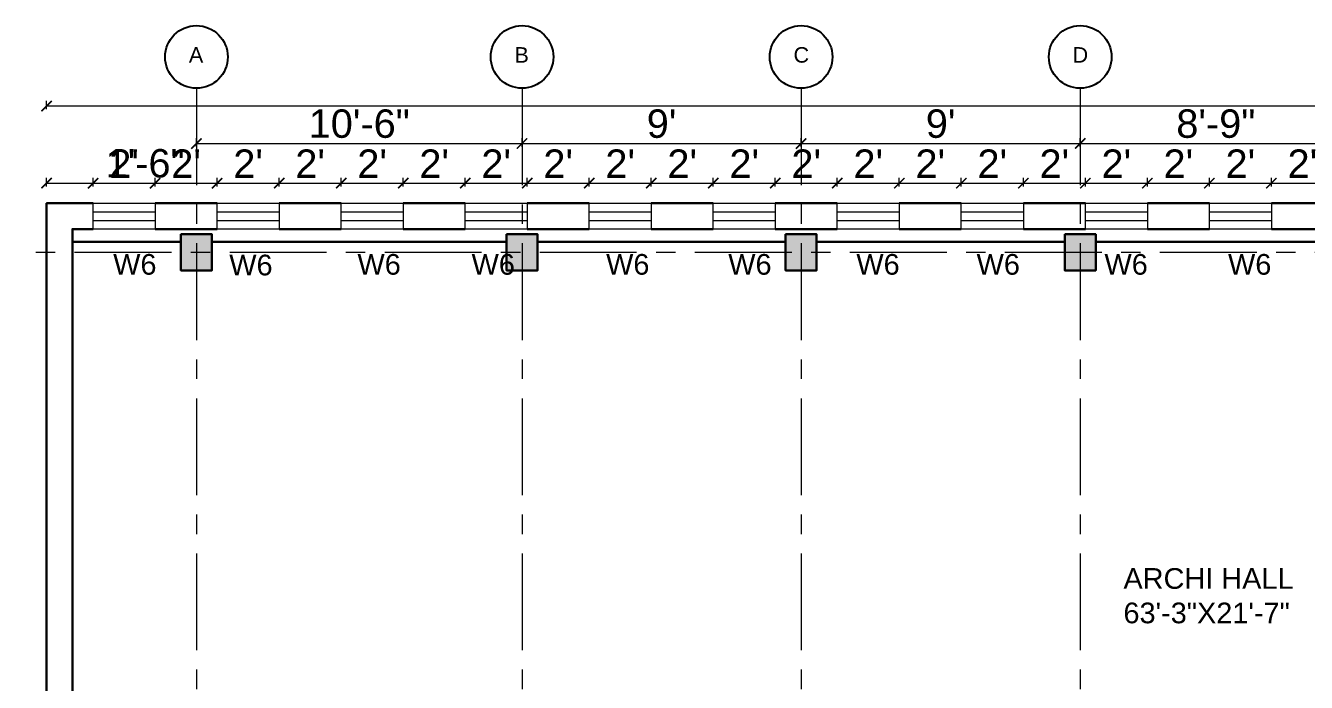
# Model space of a CAD drawing. Header units: inches. Extents: x -6800 to 96653, y -25814 to 17379.
# Drawn here: x 90053.5 to 90549.2, y -15792.8 to -15538.6 of the extents above; entities that cross this region are included whole.
import ezdxf

# ---------------------------------------------------------------- set-up
doc = ezdxf.new("R2010")
doc.units = ezdxf.units.IN
doc.header["$MEASUREMENT"] = 0
doc.header["$PDMODE"] = 34
doc.linetypes.add('CENTER', pattern=[2, 1.25, -0.25, 0.25, -0.25])
doc.layers.add('A-Windows', color=7, linetype='Continuous')
for name, color, linetype, lineweight in [('Cent line', 54, 'CENTER', 9), ('Column', 101, 'Continuous', 30), ('dimension', 50, 'Continuous', 20), ('dimension @ 1', 50, 'Continuous', 20), ('Wall', 90, 'Continuous', 30), ('Window', 140, 'Continuous', 13)]:
    doc.layers.add(name, color=color, linetype=linetype, lineweight=lineweight)
doc.styles.get("Standard").update_dxf_attribs({"font": 'arial.ttf'})
doc.dimstyles.get("Standard").update_dxf_attribs({"dimtxt": 7, "dimasz": 4, "dimexe": 2, "dimexo": 2, "dimgap": 2, "dimtad": 1, "dimdec": 0, "dimzin": 0, "dimdsep": 46, "dimlunit": 4, "dimtxsty": 'Standard', "dimblk": 'ARCHTICK', "dimcen": 0.25, "dimclrd": 256, "dimclre": 256, "dimclrt": 256, "dimadec": 0, "dimazin": 0, "dimtfac": 1, "dimtdec": 0, "dimtofl": 0, "dimtmove": 0, "dimatfit": 3, "dimfxl": 1, "dimfxlon": 1, "dimtolj": 1, "dimtzin": 0, "dimlwd": -1, "dimlwe": -1, "dimarcsym": 1})

# ---------------------------------------------------------------- blocks, each defined once
blk = doc.blocks.new('colarch')
at = {"layer": 'Column'}
h = blk.add_hatch(color=256, dxfattribs=at)
h.dxf.hatch_style = 1
h.paths.add_polyline_path([(-6740.22, 498.65), (-6728.22, 498.65), (-6728.22, 512.65), (-6740.22, 512.65)])
blk.add_lwpolyline([(-6740.22, 512.65), (-6728.22, 512.65), (-6728.22, 498.65), (-6740.22, 498.65)], close=True, dxfattribs=at)
blk = doc.blocks.new('_ArchTick')
at = {"color": 0, "linetype": 'ByBlock', "const_width": 0.15}
blk.add_lwpolyline([(-0.5, -0.5), (0.5, 0.5)], dxfattribs=at)
blk = doc.blocks.new('*D2253')
at = {"layer": 'Defpoints', "color": 0, "transparency": 16777216}
for p in [(90079.63, -15599.59), (90061.63, -15607.36), (90079.63, -15607.36)]:
    blk.add_point(p, dxfattribs=at)
at = {"layer": 'dimension', "transparency": 16777216}
for p, q in [((90061.63, -15600.84), (90061.63, -15597.59)), ((90079.63, -15600.84), (90079.63, -15597.59)), ((90061.63, -15599.59), (90079.63, -15599.59)), ((90079.63, -15599.59), (90115.84, -15599.59))]:
    blk.add_line(p, q, dxfattribs=at)
at = {"layer": 'dimension', "transparency": 16777216, "xscale": 4, "yscale": 4, "zscale": 4, "rotation": 180}
blk.add_blockref('_ArchTick', (90061.63, -15599.59), dxfattribs=at)
at = {"layer": 'dimension', "transparency": 16777216, "xscale": 4, "yscale": 4, "zscale": 4}
blk.add_blockref('_ArchTick', (90079.63, -15599.59), dxfattribs=at)
at = {"layer": 'dimension', "transparency": 16777216, "insert": (90099.74, -15591.97), "char_height": 11, "attachment_point": 5}
blk.add_mtext('\\A1;1\'-6"', dxfattribs=at)
blk = doc.blocks.new('*D2254')
at = {"layer": 'Defpoints', "color": 0, "transparency": 16777216}
for p in [(90103.63, -15599.59), (90079.63, -15607.36), (90103.63, -15607.36)]:
    blk.add_point(p, dxfattribs=at)
at = {"layer": 'dimension', "transparency": 16777216}
for p, q in [((90079.63, -15600.84), (90079.63, -15597.59)), ((90103.63, -15600.84), (90103.63, -15597.59)), ((90079.63, -15599.59), (90103.63, -15599.59))]:
    blk.add_line(p, q, dxfattribs=at)
at = {"layer": 'dimension', "transparency": 16777216, "xscale": 4, "yscale": 4, "zscale": 4, "rotation": 180}
blk.add_blockref('_ArchTick', (90079.63, -15599.59), dxfattribs=at)
at = {"layer": 'dimension', "transparency": 16777216, "xscale": 4, "yscale": 4, "zscale": 4}
blk.add_blockref('_ArchTick', (90103.63, -15599.59), dxfattribs=at)
at = {"layer": 'dimension', "transparency": 16777216, "insert": (90091.63, -15592.06), "char_height": 11, "attachment_point": 5}
blk.add_mtext("\\A1;2'", dxfattribs=at)
blk = doc.blocks.new('*D2255')
at = {"layer": 'Defpoints', "color": 0, "transparency": 16777216}
for p in [(90127.63, -15599.59), (90103.63, -15607.36), (90127.63, -15607.36)]:
    blk.add_point(p, dxfattribs=at)
at = {"layer": 'dimension', "transparency": 16777216}
for p, q in [((90103.63, -15600.84), (90103.63, -15597.59)), ((90127.63, -15600.84), (90127.63, -15597.59)), ((90103.63, -15599.59), (90127.63, -15599.59))]:
    blk.add_line(p, q, dxfattribs=at)
at = {"layer": 'dimension', "transparency": 16777216, "xscale": 4, "yscale": 4, "zscale": 4, "rotation": 180}
blk.add_blockref('_ArchTick', (90103.63, -15599.59), dxfattribs=at)
at = {"layer": 'dimension', "transparency": 16777216, "xscale": 4, "yscale": 4, "zscale": 4}
blk.add_blockref('_ArchTick', (90127.63, -15599.59), dxfattribs=at)
at = {"layer": 'dimension', "transparency": 16777216, "insert": (90115.63, -15592.06), "char_height": 11, "attachment_point": 5}
blk.add_mtext("\\A1;2'", dxfattribs=at)
blk = doc.blocks.new('*D2256')
at = {"layer": 'Defpoints', "color": 0, "transparency": 16777216}
for p in [(90151.63, -15599.59), (90127.63, -15607.36), (90151.63, -15607.36)]:
    blk.add_point(p, dxfattribs=at)
at = {"layer": 'dimension', "transparency": 16777216}
for p, q in [((90127.63, -15600.84), (90127.63, -15597.59)), ((90151.63, -15600.84), (90151.63, -15597.59)), ((90127.63, -15599.59), (90151.63, -15599.59))]:
    blk.add_line(p, q, dxfattribs=at)
at = {"layer": 'dimension', "transparency": 16777216, "xscale": 4, "yscale": 4, "zscale": 4, "rotation": 180}
blk.add_blockref('_ArchTick', (90127.63, -15599.59), dxfattribs=at)
at = {"layer": 'dimension', "transparency": 16777216, "xscale": 4, "yscale": 4, "zscale": 4}
blk.add_blockref('_ArchTick', (90151.63, -15599.59), dxfattribs=at)
at = {"layer": 'dimension', "transparency": 16777216, "insert": (90139.63, -15592.06), "char_height": 11, "attachment_point": 5}
blk.add_mtext("\\A1;2'", dxfattribs=at)
blk = doc.blocks.new('*D2257')
at = {"layer": 'Defpoints', "color": 0, "transparency": 16777216}
for p in [(90175.63, -15599.59), (90151.63, -15607.36), (90175.63, -15607.36)]:
    blk.add_point(p, dxfattribs=at)
at = {"layer": 'dimension', "transparency": 16777216}
for p, q in [((90151.63, -15600.84), (90151.63, -15597.59)), ((90175.63, -15600.84), (90175.63, -15597.59)), ((90151.63, -15599.59), (90175.63, -15599.59))]:
    blk.add_line(p, q, dxfattribs=at)
at = {"layer": 'dimension', "transparency": 16777216, "xscale": 4, "yscale": 4, "zscale": 4, "rotation": 180}
blk.add_blockref('_ArchTick', (90151.63, -15599.59), dxfattribs=at)
at = {"layer": 'dimension', "transparency": 16777216, "xscale": 4, "yscale": 4, "zscale": 4}
blk.add_blockref('_ArchTick', (90175.63, -15599.59), dxfattribs=at)
at = {"layer": 'dimension', "transparency": 16777216, "insert": (90163.63, -15592.06), "char_height": 11, "attachment_point": 5}
blk.add_mtext("\\A1;2'", dxfattribs=at)
blk = doc.blocks.new('*D2258')
at = {"layer": 'Defpoints', "color": 0, "transparency": 16777216}
for p in [(90199.63, -15599.59), (90175.63, -15607.36), (90199.63, -15607.36)]:
    blk.add_point(p, dxfattribs=at)
at = {"layer": 'dimension', "transparency": 16777216}
for p, q in [((90175.63, -15600.84), (90175.63, -15597.59)), ((90199.63, -15600.84), (90199.63, -15597.59)), ((90175.63, -15599.59), (90199.63, -15599.59))]:
    blk.add_line(p, q, dxfattribs=at)
at = {"layer": 'dimension', "transparency": 16777216, "xscale": 4, "yscale": 4, "zscale": 4, "rotation": 180}
blk.add_blockref('_ArchTick', (90175.63, -15599.59), dxfattribs=at)
at = {"layer": 'dimension', "transparency": 16777216, "xscale": 4, "yscale": 4, "zscale": 4}
blk.add_blockref('_ArchTick', (90199.63, -15599.59), dxfattribs=at)
at = {"layer": 'dimension', "transparency": 16777216, "insert": (90187.63, -15592.06), "char_height": 11, "attachment_point": 5}
blk.add_mtext("\\A1;2'", dxfattribs=at)
blk = doc.blocks.new('*D2259')
at = {"layer": 'Defpoints', "color": 0, "transparency": 16777216}
for p in [(90223.63, -15599.59), (90199.63, -15607.36), (90223.63, -15607.36)]:
    blk.add_point(p, dxfattribs=at)
at = {"layer": 'dimension', "transparency": 16777216}
for p, q in [((90199.63, -15600.84), (90199.63, -15597.59)), ((90223.63, -15600.84), (90223.63, -15597.59)), ((90199.63, -15599.59), (90223.63, -15599.59))]:
    blk.add_line(p, q, dxfattribs=at)
at = {"layer": 'dimension', "transparency": 16777216, "xscale": 4, "yscale": 4, "zscale": 4, "rotation": 180}
blk.add_blockref('_ArchTick', (90199.63, -15599.59), dxfattribs=at)
at = {"layer": 'dimension', "transparency": 16777216, "xscale": 4, "yscale": 4, "zscale": 4}
blk.add_blockref('_ArchTick', (90223.63, -15599.59), dxfattribs=at)
at = {"layer": 'dimension', "transparency": 16777216, "insert": (90211.63, -15592.06), "char_height": 11, "attachment_point": 5}
blk.add_mtext("\\A1;2'", dxfattribs=at)
blk = doc.blocks.new('*D2260')
at = {"layer": 'Defpoints', "color": 0, "transparency": 16777216}
for p in [(90247.63, -15599.59), (90223.63, -15607.36), (90247.63, -15607.36)]:
    blk.add_point(p, dxfattribs=at)
at = {"layer": 'dimension', "transparency": 16777216}
for p, q in [((90223.63, -15600.84), (90223.63, -15597.59)), ((90247.63, -15600.84), (90247.63, -15597.59)), ((90223.63, -15599.59), (90247.63, -15599.59))]:
    blk.add_line(p, q, dxfattribs=at)
at = {"layer": 'dimension', "transparency": 16777216, "xscale": 4, "yscale": 4, "zscale": 4, "rotation": 180}
blk.add_blockref('_ArchTick', (90223.63, -15599.59), dxfattribs=at)
at = {"layer": 'dimension', "transparency": 16777216, "xscale": 4, "yscale": 4, "zscale": 4}
blk.add_blockref('_ArchTick', (90247.63, -15599.59), dxfattribs=at)
at = {"layer": 'dimension', "transparency": 16777216, "insert": (90235.63, -15592.06), "char_height": 11, "attachment_point": 5}
blk.add_mtext("\\A1;2'", dxfattribs=at)
blk = doc.blocks.new('*D2261')
at = {"layer": 'Defpoints', "color": 0, "transparency": 16777216}
for p in [(90271.63, -15599.59), (90247.63, -15607.36), (90271.63, -15607.36)]:
    blk.add_point(p, dxfattribs=at)
at = {"layer": 'dimension', "transparency": 16777216}
for p, q in [((90247.63, -15600.84), (90247.63, -15597.59)), ((90271.63, -15600.84), (90271.63, -15597.59)), ((90247.63, -15599.59), (90271.63, -15599.59))]:
    blk.add_line(p, q, dxfattribs=at)
at = {"layer": 'dimension', "transparency": 16777216, "xscale": 4, "yscale": 4, "zscale": 4, "rotation": 180}
blk.add_blockref('_ArchTick', (90247.63, -15599.59), dxfattribs=at)
at = {"layer": 'dimension', "transparency": 16777216, "xscale": 4, "yscale": 4, "zscale": 4}
blk.add_blockref('_ArchTick', (90271.63, -15599.59), dxfattribs=at)
at = {"layer": 'dimension', "transparency": 16777216, "insert": (90259.63, -15592.06), "char_height": 11, "attachment_point": 5}
blk.add_mtext("\\A1;2'", dxfattribs=at)
blk = doc.blocks.new('*D2262')
at = {"layer": 'Defpoints', "color": 0, "transparency": 16777216}
for p in [(90295.63, -15599.59), (90271.63, -15607.36), (90295.63, -15607.36)]:
    blk.add_point(p, dxfattribs=at)
at = {"layer": 'dimension', "transparency": 16777216}
for p, q in [((90271.63, -15600.84), (90271.63, -15597.59)), ((90295.63, -15600.84), (90295.63, -15597.59)), ((90271.63, -15599.59), (90295.63, -15599.59))]:
    blk.add_line(p, q, dxfattribs=at)
at = {"layer": 'dimension', "transparency": 16777216, "xscale": 4, "yscale": 4, "zscale": 4, "rotation": 180}
blk.add_blockref('_ArchTick', (90271.63, -15599.59), dxfattribs=at)
at = {"layer": 'dimension', "transparency": 16777216, "xscale": 4, "yscale": 4, "zscale": 4}
blk.add_blockref('_ArchTick', (90295.63, -15599.59), dxfattribs=at)
at = {"layer": 'dimension', "transparency": 16777216, "insert": (90283.63, -15592.06), "char_height": 11, "attachment_point": 5}
blk.add_mtext("\\A1;2'", dxfattribs=at)
blk = doc.blocks.new('*D2263')
at = {"layer": 'Defpoints', "color": 0, "transparency": 16777216}
for p in [(90319.63, -15599.59), (90295.63, -15607.36), (90319.63, -15607.36)]:
    blk.add_point(p, dxfattribs=at)
at = {"layer": 'dimension', "transparency": 16777216}
for p, q in [((90295.63, -15600.84), (90295.63, -15597.59)), ((90319.63, -15600.84), (90319.63, -15597.59)), ((90295.63, -15599.59), (90319.63, -15599.59))]:
    blk.add_line(p, q, dxfattribs=at)
at = {"layer": 'dimension', "transparency": 16777216, "xscale": 4, "yscale": 4, "zscale": 4, "rotation": 180}
blk.add_blockref('_ArchTick', (90295.63, -15599.59), dxfattribs=at)
at = {"layer": 'dimension', "transparency": 16777216, "xscale": 4, "yscale": 4, "zscale": 4}
blk.add_blockref('_ArchTick', (90319.63, -15599.59), dxfattribs=at)
at = {"layer": 'dimension', "transparency": 16777216, "insert": (90307.63, -15592.06), "char_height": 11, "attachment_point": 5}
blk.add_mtext("\\A1;2'", dxfattribs=at)
blk = doc.blocks.new('*D2264')
at = {"layer": 'Defpoints', "color": 0, "transparency": 16777216}
for p in [(90343.63, -15599.59), (90319.63, -15607.36), (90343.63, -15607.36)]:
    blk.add_point(p, dxfattribs=at)
at = {"layer": 'dimension', "transparency": 16777216}
for p, q in [((90319.63, -15600.84), (90319.63, -15597.59)), ((90343.63, -15600.84), (90343.63, -15597.59)), ((90319.63, -15599.59), (90343.63, -15599.59))]:
    blk.add_line(p, q, dxfattribs=at)
at = {"layer": 'dimension', "transparency": 16777216, "xscale": 4, "yscale": 4, "zscale": 4, "rotation": 180}
blk.add_blockref('_ArchTick', (90319.63, -15599.59), dxfattribs=at)
at = {"layer": 'dimension', "transparency": 16777216, "xscale": 4, "yscale": 4, "zscale": 4}
blk.add_blockref('_ArchTick', (90343.63, -15599.59), dxfattribs=at)
at = {"layer": 'dimension', "transparency": 16777216, "insert": (90331.63, -15592.06), "char_height": 11, "attachment_point": 5}
blk.add_mtext("\\A1;2'", dxfattribs=at)
blk = doc.blocks.new('*D2265')
at = {"layer": 'Defpoints', "color": 0, "transparency": 16777216}
for p in [(90367.63, -15599.59), (90343.63, -15607.36), (90367.63, -15607.36)]:
    blk.add_point(p, dxfattribs=at)
at = {"layer": 'dimension', "transparency": 16777216}
for p, q in [((90343.63, -15600.84), (90343.63, -15597.59)), ((90367.63, -15600.84), (90367.63, -15597.59)), ((90343.63, -15599.59), (90367.63, -15599.59))]:
    blk.add_line(p, q, dxfattribs=at)
at = {"layer": 'dimension', "transparency": 16777216, "xscale": 4, "yscale": 4, "zscale": 4, "rotation": 180}
blk.add_blockref('_ArchTick', (90343.63, -15599.59), dxfattribs=at)
at = {"layer": 'dimension', "transparency": 16777216, "xscale": 4, "yscale": 4, "zscale": 4}
blk.add_blockref('_ArchTick', (90367.63, -15599.59), dxfattribs=at)
at = {"layer": 'dimension', "transparency": 16777216, "insert": (90355.63, -15592.06), "char_height": 11, "attachment_point": 5}
blk.add_mtext("\\A1;2'", dxfattribs=at)
blk = doc.blocks.new('*D2266')
at = {"layer": 'Defpoints', "color": 0, "transparency": 16777216}
for p in [(90391.63, -15599.59), (90367.63, -15607.36), (90391.63, -15607.36)]:
    blk.add_point(p, dxfattribs=at)
at = {"layer": 'dimension', "transparency": 16777216}
for p, q in [((90367.63, -15600.84), (90367.63, -15597.59)), ((90391.63, -15600.84), (90391.63, -15597.59)), ((90367.63, -15599.59), (90391.63, -15599.59))]:
    blk.add_line(p, q, dxfattribs=at)
at = {"layer": 'dimension', "transparency": 16777216, "xscale": 4, "yscale": 4, "zscale": 4, "rotation": 180}
blk.add_blockref('_ArchTick', (90367.63, -15599.59), dxfattribs=at)
at = {"layer": 'dimension', "transparency": 16777216, "xscale": 4, "yscale": 4, "zscale": 4}
blk.add_blockref('_ArchTick', (90391.63, -15599.59), dxfattribs=at)
at = {"layer": 'dimension', "transparency": 16777216, "insert": (90379.63, -15592.06), "char_height": 11, "attachment_point": 5}
blk.add_mtext("\\A1;2'", dxfattribs=at)
blk = doc.blocks.new('*D2267')
at = {"layer": 'Defpoints', "color": 0, "transparency": 16777216}
for p in [(90415.63, -15599.59), (90391.63, -15607.36), (90415.63, -15607.36)]:
    blk.add_point(p, dxfattribs=at)
at = {"layer": 'dimension', "transparency": 16777216}
for p, q in [((90391.63, -15600.84), (90391.63, -15597.59)), ((90415.63, -15600.84), (90415.63, -15597.59)), ((90391.63, -15599.59), (90415.63, -15599.59))]:
    blk.add_line(p, q, dxfattribs=at)
at = {"layer": 'dimension', "transparency": 16777216, "xscale": 4, "yscale": 4, "zscale": 4, "rotation": 180}
blk.add_blockref('_ArchTick', (90391.63, -15599.59), dxfattribs=at)
at = {"layer": 'dimension', "transparency": 16777216, "xscale": 4, "yscale": 4, "zscale": 4}
blk.add_blockref('_ArchTick', (90415.63, -15599.59), dxfattribs=at)
at = {"layer": 'dimension', "transparency": 16777216, "insert": (90403.63, -15592.06), "char_height": 11, "attachment_point": 5}
blk.add_mtext("\\A1;2'", dxfattribs=at)
blk = doc.blocks.new('*D2268')
at = {"layer": 'Defpoints', "color": 0, "transparency": 16777216}
for p in [(90439.63, -15599.59), (90415.63, -15607.36), (90439.63, -15607.36)]:
    blk.add_point(p, dxfattribs=at)
at = {"layer": 'dimension', "transparency": 16777216}
for p, q in [((90415.63, -15600.84), (90415.63, -15597.59)), ((90439.63, -15600.84), (90439.63, -15597.59)), ((90415.63, -15599.59), (90439.63, -15599.59))]:
    blk.add_line(p, q, dxfattribs=at)
at = {"layer": 'dimension', "transparency": 16777216, "xscale": 4, "yscale": 4, "zscale": 4, "rotation": 180}
blk.add_blockref('_ArchTick', (90415.63, -15599.59), dxfattribs=at)
at = {"layer": 'dimension', "transparency": 16777216, "xscale": 4, "yscale": 4, "zscale": 4}
blk.add_blockref('_ArchTick', (90439.63, -15599.59), dxfattribs=at)
at = {"layer": 'dimension', "transparency": 16777216, "insert": (90427.63, -15592.06), "char_height": 11, "attachment_point": 5}
blk.add_mtext("\\A1;2'", dxfattribs=at)
blk = doc.blocks.new('*D2269')
at = {"layer": 'Defpoints', "color": 0, "transparency": 16777216}
for p in [(90463.63, -15599.59), (90439.63, -15607.36), (90463.63, -15607.36)]:
    blk.add_point(p, dxfattribs=at)
at = {"layer": 'dimension', "transparency": 16777216}
for p, q in [((90439.63, -15600.84), (90439.63, -15597.59)), ((90463.63, -15600.84), (90463.63, -15597.59)), ((90439.63, -15599.59), (90463.63, -15599.59))]:
    blk.add_line(p, q, dxfattribs=at)
at = {"layer": 'dimension', "transparency": 16777216, "xscale": 4, "yscale": 4, "zscale": 4, "rotation": 180}
blk.add_blockref('_ArchTick', (90439.63, -15599.59), dxfattribs=at)
at = {"layer": 'dimension', "transparency": 16777216, "xscale": 4, "yscale": 4, "zscale": 4}
blk.add_blockref('_ArchTick', (90463.63, -15599.59), dxfattribs=at)
at = {"layer": 'dimension', "transparency": 16777216, "insert": (90451.63, -15592.06), "char_height": 11, "attachment_point": 5}
blk.add_mtext("\\A1;2'", dxfattribs=at)
blk = doc.blocks.new('*D2270')
at = {"layer": 'Defpoints', "color": 0, "transparency": 16777216}
for p in [(90487.63, -15599.59), (90463.63, -15607.36), (90487.63, -15607.36)]:
    blk.add_point(p, dxfattribs=at)
at = {"layer": 'dimension', "transparency": 16777216}
for p, q in [((90463.63, -15600.84), (90463.63, -15597.59)), ((90487.63, -15600.84), (90487.63, -15597.59)), ((90463.63, -15599.59), (90487.63, -15599.59))]:
    blk.add_line(p, q, dxfattribs=at)
at = {"layer": 'dimension', "transparency": 16777216, "xscale": 4, "yscale": 4, "zscale": 4, "rotation": 180}
blk.add_blockref('_ArchTick', (90463.63, -15599.59), dxfattribs=at)
at = {"layer": 'dimension', "transparency": 16777216, "xscale": 4, "yscale": 4, "zscale": 4}
blk.add_blockref('_ArchTick', (90487.63, -15599.59), dxfattribs=at)
at = {"layer": 'dimension', "transparency": 16777216, "insert": (90475.63, -15592.06), "char_height": 11, "attachment_point": 5}
blk.add_mtext("\\A1;2'", dxfattribs=at)
blk = doc.blocks.new('*D2271')
at = {"layer": 'Defpoints', "color": 0, "transparency": 16777216}
for p in [(90511.63, -15599.59), (90487.63, -15607.36), (90511.63, -15607.36)]:
    blk.add_point(p, dxfattribs=at)
at = {"layer": 'dimension', "transparency": 16777216}
for p, q in [((90487.63, -15600.84), (90487.63, -15597.59)), ((90511.63, -15600.84), (90511.63, -15597.59)), ((90487.63, -15599.59), (90511.63, -15599.59))]:
    blk.add_line(p, q, dxfattribs=at)
at = {"layer": 'dimension', "transparency": 16777216, "xscale": 4, "yscale": 4, "zscale": 4, "rotation": 180}
blk.add_blockref('_ArchTick', (90487.63, -15599.59), dxfattribs=at)
at = {"layer": 'dimension', "transparency": 16777216, "xscale": 4, "yscale": 4, "zscale": 4}
blk.add_blockref('_ArchTick', (90511.63, -15599.59), dxfattribs=at)
at = {"layer": 'dimension', "transparency": 16777216, "insert": (90499.63, -15592.06), "char_height": 11, "attachment_point": 5}
blk.add_mtext("\\A1;2'", dxfattribs=at)
blk = doc.blocks.new('*D2272')
at = {"layer": 'Defpoints', "color": 0, "transparency": 16777216}
for p in [(90535.63, -15599.59), (90511.63, -15607.36), (90535.63, -15607.36)]:
    blk.add_point(p, dxfattribs=at)
at = {"layer": 'dimension', "transparency": 16777216}
for p, q in [((90511.63, -15600.84), (90511.63, -15597.59)), ((90535.63, -15600.84), (90535.63, -15597.59)), ((90511.63, -15599.59), (90535.63, -15599.59))]:
    blk.add_line(p, q, dxfattribs=at)
at = {"layer": 'dimension', "transparency": 16777216, "xscale": 4, "yscale": 4, "zscale": 4, "rotation": 180}
blk.add_blockref('_ArchTick', (90511.63, -15599.59), dxfattribs=at)
at = {"layer": 'dimension', "transparency": 16777216, "xscale": 4, "yscale": 4, "zscale": 4}
blk.add_blockref('_ArchTick', (90535.63, -15599.59), dxfattribs=at)
at = {"layer": 'dimension', "transparency": 16777216, "insert": (90523.63, -15592.06), "char_height": 11, "attachment_point": 5}
blk.add_mtext("\\A1;2'", dxfattribs=at)
blk = doc.blocks.new('*D2273')
at = {"layer": 'Defpoints', "color": 0, "transparency": 16777216}
for p in [(90559.63, -15599.59), (90535.63, -15607.36), (90559.63, -15607.36)]:
    blk.add_point(p, dxfattribs=at)
at = {"layer": 'dimension', "transparency": 16777216}
for p, q in [((90535.63, -15600.84), (90535.63, -15597.59)), ((90559.63, -15600.84), (90559.63, -15597.59)), ((90535.63, -15599.59), (90559.63, -15599.59))]:
    blk.add_line(p, q, dxfattribs=at)
at = {"layer": 'dimension', "transparency": 16777216, "xscale": 4, "yscale": 4, "zscale": 4, "rotation": 180}
blk.add_blockref('_ArchTick', (90535.63, -15599.59), dxfattribs=at)
at = {"layer": 'dimension', "transparency": 16777216, "xscale": 4, "yscale": 4, "zscale": 4}
blk.add_blockref('_ArchTick', (90559.63, -15599.59), dxfattribs=at)
at = {"layer": 'dimension', "transparency": 16777216, "insert": (90547.63, -15592.06), "char_height": 11, "attachment_point": 5}
blk.add_mtext("\\A1;2'", dxfattribs=at)
blk = doc.blocks.new('*D2307')
at = {"layer": 'Defpoints', "color": 0, "transparency": 16777216}
for p in [(90245.63, -15584.24), (90119.63, -15626.36), (90245.63, -15626.36)]:
    blk.add_point(p, dxfattribs=at)
at = {"layer": 'dimension', "transparency": 16777216}
for p, q in [((90119.63, -15585.49), (90119.63, -15582.24)), ((90245.63, -15585.49), (90245.63, -15582.24)), ((90119.63, -15584.24), (90245.63, -15584.24))]:
    blk.add_line(p, q, dxfattribs=at)
at = {"layer": 'dimension', "transparency": 16777216, "xscale": 4, "yscale": 4, "zscale": 4, "rotation": 180}
blk.add_blockref('_ArchTick', (90119.63, -15584.24), dxfattribs=at)
at = {"layer": 'dimension', "transparency": 16777216, "xscale": 4, "yscale": 4, "zscale": 4}
blk.add_blockref('_ArchTick', (90245.63, -15584.24), dxfattribs=at)
at = {"layer": 'dimension', "transparency": 16777216, "insert": (90182.63, -15576.63), "char_height": 11, "attachment_point": 5}
blk.add_mtext('\\A1;10\'-6"', dxfattribs=at)
blk = doc.blocks.new('*D2308')
at = {"layer": 'Defpoints', "color": 0, "transparency": 16777216}
for p in [(90353.63, -15584.24), (90245.63, -15626.36), (90353.63, -15626.36)]:
    blk.add_point(p, dxfattribs=at)
at = {"layer": 'dimension', "transparency": 16777216}
for p, q in [((90245.63, -15585.49), (90245.63, -15582.24)), ((90353.63, -15585.49), (90353.63, -15582.24)), ((90245.63, -15584.24), (90353.63, -15584.24))]:
    blk.add_line(p, q, dxfattribs=at)
at = {"layer": 'dimension', "transparency": 16777216, "xscale": 4, "yscale": 4, "zscale": 4, "rotation": 180}
blk.add_blockref('_ArchTick', (90245.63, -15584.24), dxfattribs=at)
at = {"layer": 'dimension', "transparency": 16777216, "xscale": 4, "yscale": 4, "zscale": 4}
blk.add_blockref('_ArchTick', (90353.63, -15584.24), dxfattribs=at)
at = {"layer": 'dimension', "transparency": 16777216, "insert": (90299.63, -15576.63), "char_height": 11, "attachment_point": 5}
blk.add_mtext("\\A1;9'", dxfattribs=at)
blk = doc.blocks.new('*D2309')
at = {"layer": 'Defpoints', "color": 0, "transparency": 16777216}
for p in [(90461.63, -15584.24), (90353.63, -15626.36), (90461.63, -15626.36)]:
    blk.add_point(p, dxfattribs=at)
at = {"layer": 'dimension', "transparency": 16777216}
for p, q in [((90353.63, -15585.49), (90353.63, -15582.24)), ((90461.63, -15585.49), (90461.63, -15582.24)), ((90353.63, -15584.24), (90461.63, -15584.24))]:
    blk.add_line(p, q, dxfattribs=at)
at = {"layer": 'dimension', "transparency": 16777216, "xscale": 4, "yscale": 4, "zscale": 4, "rotation": 180}
blk.add_blockref('_ArchTick', (90353.63, -15584.24), dxfattribs=at)
at = {"layer": 'dimension', "transparency": 16777216, "xscale": 4, "yscale": 4, "zscale": 4}
blk.add_blockref('_ArchTick', (90461.63, -15584.24), dxfattribs=at)
at = {"layer": 'dimension', "transparency": 16777216, "insert": (90407.63, -15576.63), "char_height": 11, "attachment_point": 5}
blk.add_mtext("\\A1;9'", dxfattribs=at)
blk = doc.blocks.new('*D2310')
at = {"layer": 'Defpoints', "color": 0, "transparency": 16777216}
for p in [(90566.63, -15584.24), (90461.63, -15626.36), (90566.63, -15626.36)]:
    blk.add_point(p, dxfattribs=at)
at = {"layer": 'dimension', "transparency": 16777216}
for p, q in [((90461.63, -15585.49), (90461.63, -15582.24)), ((90566.63, -15585.49), (90566.63, -15582.24)), ((90461.63, -15584.24), (90566.63, -15584.24))]:
    blk.add_line(p, q, dxfattribs=at)
at = {"layer": 'dimension', "transparency": 16777216, "xscale": 4, "yscale": 4, "zscale": 4, "rotation": 180}
blk.add_blockref('_ArchTick', (90461.63, -15584.24), dxfattribs=at)
at = {"layer": 'dimension', "transparency": 16777216, "xscale": 4, "yscale": 4, "zscale": 4}
blk.add_blockref('_ArchTick', (90566.63, -15584.24), dxfattribs=at)
at = {"layer": 'dimension', "transparency": 16777216, "insert": (90514.13, -15576.63), "char_height": 11, "attachment_point": 5}
blk.add_mtext('\\A1;8\'-9"', dxfattribs=at)
blk = doc.blocks.new('*D2316')
at = {"layer": 'Defpoints', "color": 0, "transparency": 16777216}
for p in [(91298.63, -15569.73), (90061.63, -15607.36), (91298.63, -15619.36)]:
    blk.add_point(p, dxfattribs=at)
at = {"layer": 'dimension', "transparency": 16777216}
for p, q in [((90061.63, -15570.98), (90061.63, -15567.73)), ((91298.63, -15570.98), (91298.63, -15567.73)), ((90061.63, -15569.73), (91298.63, -15569.73))]:
    blk.add_line(p, q, dxfattribs=at)
at = {"layer": 'dimension', "transparency": 16777216, "xscale": 4, "yscale": 4, "zscale": 4, "rotation": 180}
blk.add_blockref('_ArchTick', (90061.63, -15569.73), dxfattribs=at)
at = {"layer": 'dimension', "transparency": 16777216, "xscale": 4, "yscale": 4, "zscale": 4}
blk.add_blockref('_ArchTick', (91298.63, -15569.73), dxfattribs=at)
at = {"layer": 'dimension', "transparency": 16777216, "insert": (90680.13, -15562.11), "char_height": 11, "attachment_point": 5}
blk.add_mtext('\\A1;103\'-1"', dxfattribs=at)
blk = doc.blocks.new('*D2373')
at = {"layer": 'Defpoints', "color": 0, "transparency": 16777216}
for p in [(90061.63, -15607.36), (90047.61, -15890.36), (90047.61, -15890.36)]:
    blk.add_point(p, dxfattribs=at)
at = {"layer": 'dimension', "transparency": 16777216}
for p, q in [((90048.86, -15607.36), (90045.61, -15607.36)), ((90047.61, -15607.36), (90047.61, -15890.36)), ((90047.61, -15890.36), (90049.61, -15890.36))]:
    blk.add_line(p, q, dxfattribs=at)
at = {"layer": 'dimension', "transparency": 16777216, "xscale": 4, "yscale": 4, "zscale": 4}
for p, rotation in [((90047.61, -15607.36), 90), ((90047.61, -15890.36), 270)]:
    blk.add_blockref('_ArchTick', p, dxfattribs=dict(at, rotation=rotation))
at = {"layer": 'dimension', "transparency": 16777216, "insert": (90039.99, -15748.86), "char_height": 11, "attachment_point": 5, "rotation": 90}
blk.add_mtext('\\A1;23\'-7"', dxfattribs=at)
blk = doc.blocks.new('*D2375')
at = {"layer": 'Defpoints', "color": 0, "transparency": 16777216}
for p in [(90119.63, -15626.36), (90035.3, -15886.36), (90119.63, -15886.36)]:
    blk.add_point(p, dxfattribs=at)
at = {"layer": 'dimension', "transparency": 16777216}
for p, q in [((90036.55, -15626.36), (90033.3, -15626.36)), ((90035.3, -15626.36), (90035.3, -15886.36)), ((90036.55, -15886.36), (90033.3, -15886.36))]:
    blk.add_line(p, q, dxfattribs=at)
at = {"layer": 'dimension', "transparency": 16777216, "xscale": 4, "yscale": 4, "zscale": 4}
for p, rotation in [((90035.3, -15626.36), 90), ((90035.3, -15886.36), 270)]:
    blk.add_blockref('_ArchTick', p, dxfattribs=dict(at, rotation=rotation))
at = {"layer": 'dimension', "transparency": 16777216, "insert": (90027.68, -15756.36), "char_height": 11, "attachment_point": 5, "rotation": 90}
blk.add_mtext('\\A1;21\'-8"', dxfattribs=at)
blk = doc.blocks.new('*D2376')
at = {"layer": 'Defpoints', "color": 0, "transparency": 16777216}
for p in [(90061.63, -15607.36), (90020.43, -15953.36), (90061.63, -15953.36)]:
    blk.add_point(p, dxfattribs=at)
at = {"layer": 'dimension', "transparency": 16777216}
for p, q in [((90021.68, -15607.36), (90018.43, -15607.36)), ((90020.43, -15607.36), (90020.43, -15953.36)), ((90021.68, -15953.36), (90018.43, -15953.36))]:
    blk.add_line(p, q, dxfattribs=at)
at = {"layer": 'dimension', "transparency": 16777216, "xscale": 4, "yscale": 4, "zscale": 4}
for p, rotation in [((90020.43, -15607.36), 90), ((90020.43, -15953.36), 270)]:
    blk.add_blockref('_ArchTick', p, dxfattribs=dict(at, rotation=rotation))
at = {"layer": 'dimension', "transparency": 16777216, "insert": (90012.82, -15780.36), "char_height": 11, "attachment_point": 5, "rotation": 90}
blk.add_mtext('\\A1;28\'-10"', dxfattribs=at)

msp = doc.modelspace()

# ---------------------------------------------------------------- linework, layer by layer
at = {"transparency": 33554651}
for centre in [(90119.63, -15550.75), (90245.63, -15550.75), (90353.63, -15550.75), (90461.63, -15550.75)]:
    msp.add_circle(centre, 12.12, dxfattribs=at)
at = {"layer": 'Cent line', "ltscale": 30, "transparency": 33554643}
for p, q in [((90119.63, -15562.88), (90119.63, -16046.98)), ((90245.63, -15562.88), (90245.63, -16046.98)), ((90353.63, -15562.88), (90353.63, -16046.98)), ((90461.63, -15562.88), (90461.63, -16046.98)), ((90012.48, -15626.36), (91380.93, -15626.36))]:
    msp.add_line(p, q, dxfattribs=at)
at = {"layer": 'dimension', "transparency": 33554651}
msp.add_lwpolyline([(90061.63, -15607.36), (91298.63, -15607.36), (91298.63, -15953.36), (90061.63, -15953.36)], close=True, dxfattribs=at)
at = {"layer": 'Wall', "transparency": 33554651}
for p, q in [((90127.63, -15607.36), (90103.63, -15607.36)), ((90175.63, -15607.36), (90151.63, -15607.36)), ((90223.63, -15607.36), (90199.63, -15607.36)), ((90271.63, -15607.36), (90247.63, -15607.36)), ((90319.63, -15607.36), (90295.63, -15607.36)), ((90367.63, -15607.36), (90343.63, -15607.36)), ((90415.63, -15607.36), (90391.63, -15607.36)), ((90463.63, -15607.36), (90439.63, -15607.36)), ((90511.63, -15607.36), (90487.63, -15607.36)), ((90559.63, -15607.36), (90535.63, -15607.36)), ((90127.63, -15617.36), (90103.63, -15617.36)), ((90175.63, -15617.36), (90151.63, -15617.36)), ((90223.63, -15617.36), (90199.63, -15617.36)), ((90271.63, -15617.36), (90247.63, -15617.36)), ((90319.63, -15617.36), (90295.63, -15617.36)), ((90367.63, -15617.36), (90343.63, -15617.36)), ((90415.63, -15617.36), (90391.63, -15617.36)), ((90463.63, -15617.36), (90439.63, -15617.36)), ((90511.63, -15617.36), (90487.63, -15617.36)), ((90559.63, -15617.36), (90535.63, -15617.36)), ((90113.63, -15622.36), (90071.63, -15622.36)), ((90239.63, -15622.36), (90125.63, -15622.36)), ((90347.63, -15622.36), (90251.63, -15622.36)), ((90455.63, -15622.36), (90359.63, -15622.36)), ((90560.63, -15622.36), (90467.63, -15622.36))]:
    msp.add_line(p, q, dxfattribs=at)
for points in [[(91286.63, -15619.36), (91298.63, -15619.36), (91298.63, -15953.36), (90061.63, -15953.36), (90061.63, -15607.36), (90079.63, -15607.36)], [(90079.63, -15617.36), (90071.63, -15617.36), (90071.63, -15881.36)]]:
    msp.add_lwpolyline(points, dxfattribs=at)
at = {"layer": 'Window', "transparency": 33554651}
for p, q in [((90079.63, -15610.7), (90103.63, -15610.7)), ((90127.63, -15610.7), (90151.63, -15610.7)), ((90175.63, -15610.7), (90199.63, -15610.7)), ((90223.63, -15610.7), (90247.63, -15610.7)), ((90271.63, -15610.7), (90295.63, -15610.7)), ((90319.63, -15610.7), (90343.63, -15610.7)), ((90367.63, -15610.7), (90391.63, -15610.7)), ((90415.63, -15610.7), (90439.63, -15610.7)), ((90463.63, -15610.7), (90487.63, -15610.7)), ((90511.63, -15610.7), (90535.63, -15610.7)), ((90079.63, -15614.03), (90103.63, -15614.03)), ((90127.63, -15614.03), (90151.63, -15614.03)), ((90175.63, -15614.03), (90199.63, -15614.03)), ((90223.63, -15614.03), (90247.63, -15614.03)), ((90271.63, -15614.03), (90295.63, -15614.03)), ((90319.63, -15614.03), (90343.63, -15614.03)), ((90367.63, -15614.03), (90391.63, -15614.03)), ((90415.63, -15614.03), (90439.63, -15614.03)), ((90463.63, -15614.03), (90487.63, -15614.03)), ((90511.63, -15614.03), (90535.63, -15614.03))]:
    msp.add_line(p, q, dxfattribs=at)
for points in [[(90079.63, -15607.36), (90103.63, -15607.36), (90103.63, -15617.36), (90079.63, -15617.36)], [(90127.63, -15607.36), (90151.63, -15607.36), (90151.63, -15617.36), (90127.63, -15617.36)], [(90175.63, -15607.36), (90199.63, -15607.36), (90199.63, -15617.36), (90175.63, -15617.36)], [(90223.63, -15607.36), (90247.63, -15607.36), (90247.63, -15617.36), (90223.63, -15617.36)], [(90271.63, -15607.36), (90295.63, -15607.36), (90295.63, -15617.36), (90271.63, -15617.36)], [(90319.63, -15607.36), (90343.63, -15607.36), (90343.63, -15617.36), (90319.63, -15617.36)], [(90367.63, -15607.36), (90391.63, -15607.36), (90391.63, -15617.36), (90367.63, -15617.36)], [(90415.63, -15607.36), (90439.63, -15607.36), (90439.63, -15617.36), (90415.63, -15617.36)], [(90463.63, -15607.36), (90487.63, -15607.36), (90487.63, -15617.36), (90463.63, -15617.36)], [(90511.63, -15607.36), (90535.63, -15607.36), (90535.63, -15617.36), (90511.63, -15617.36)]]:
    msp.add_lwpolyline(points, close=True, dxfattribs=at)

# ---------------------------------------------------------------- block references
at = {"layer": 'Wall', "transparency": 33554651}
for p in [(96853.85, -16132.02), (96979.85, -16132.02), (97087.85, -16132.02), (97195.85, -16132.02)]:
    msp.add_blockref('colarch', p, dxfattribs=at)

# ---------------------------------------------------------------- texts
at = {"transparency": 33554651, "char_height": 6, "attachment_point": 1}
for s, insert in [('A', (90116.68, -15546.96)), ('B', (90242.68, -15546.96)), ('C', (90350.68, -15546.96)), ('D', (90458.68, -15546.96))]:
    msp.add_mtext_dynamic_manual_height_columns(s, width=837.6015, gutter_width=65.57, heights=[0], dxfattribs=dict(at, insert=insert))
at = {"layer": 'A-Windows', "ltscale": 10, "transparency": 33554687, "char_height": 8, "width": 30.4497, "attachment_point": 1}
for insert in [(90087.4, -15627.02), (90132.33, -15627.28), (90181.94, -15627.02), (90226.1, -15627.02), (90278.17, -15627.02), (90325.43, -15627.02), (90375.01, -15627.02), (90421.55, -15627.02), (90471.03, -15627.02), (90518.85, -15627.02)]:
    msp.add_mtext('W6', dxfattribs=dict(at, insert=insert))
at = {"layer": 'A-Windows', "ltscale": 10, "transparency": 33554687, "insert": (90478.38, -15748.59), "char_height": 8, "attachment_point": 1}
msp.add_mtext_dynamic_manual_height_columns('ARCHI HALL\\P63\'-3"X21\'-7"', width=837.6015, gutter_width=65.57, heights=[0], dxfattribs=at)

# ---------------------------------------------------------------- dimensions: what is measured, and where the dimension line sits
at = {"layer": 'dimension @ 1', "transparency": 33554651}
for base, p1, p2, picture, middle in [((91298.63, -15569.73), (90061.63, -15607.36), (91298.63, -15619.36), '*D2316', (90680.13, -15562.11)), ((90245.63, -15584.24), (90119.63, -15626.36), (90245.63, -15626.36), '*D2307', (90182.63, -15576.63)), ((90353.63, -15584.24), (90245.63, -15626.36), (90353.63, -15626.36), '*D2308', (90299.63, -15576.63)), ((90461.63, -15584.24), (90353.63, -15626.36), (90461.63, -15626.36), '*D2309', (90407.63, -15576.63)), ((90566.63, -15584.24), (90461.63, -15626.36), (90566.63, -15626.36), '*D2310', (90514.13, -15576.63)), ((90079.63, -15599.59), (90061.63, -15607.36), (90079.63, -15607.36), '*D2253', (90099.74, -15591.97)), ((90103.63, -15599.59), (90079.63, -15607.36), (90103.63, -15607.36), '*D2254', (90091.63, -15592.06)), ((90127.63, -15599.59), (90103.63, -15607.36), (90127.63, -15607.36), '*D2255', (90115.63, -15592.06)), ((90151.63, -15599.59), (90127.63, -15607.36), (90151.63, -15607.36), '*D2256', (90139.63, -15592.06)), ((90175.63, -15599.59), (90151.63, -15607.36), (90175.63, -15607.36), '*D2257', (90163.63, -15592.06)), ((90199.63, -15599.59), (90175.63, -15607.36), (90199.63, -15607.36), '*D2258', (90187.63, -15592.06)), ((90223.63, -15599.59), (90199.63, -15607.36), (90223.63, -15607.36), '*D2259', (90211.63, -15592.06)), ((90247.63, -15599.59), (90223.63, -15607.36), (90247.63, -15607.36), '*D2260', (90235.63, -15592.06)), ((90271.63, -15599.59), (90247.63, -15607.36), (90271.63, -15607.36), '*D2261', (90259.63, -15592.06)), ((90295.63, -15599.59), (90271.63, -15607.36), (90295.63, -15607.36), '*D2262', (90283.63, -15592.06)), ((90319.63, -15599.59), (90295.63, -15607.36), (90319.63, -15607.36), '*D2263', (90307.63, -15592.06)), ((90343.63, -15599.59), (90319.63, -15607.36), (90343.63, -15607.36), '*D2264', (90331.63, -15592.06)), ((90367.63, -15599.59), (90343.63, -15607.36), (90367.63, -15607.36), '*D2265', (90355.63, -15592.06)), ((90391.63, -15599.59), (90367.63, -15607.36), (90391.63, -15607.36), '*D2266', (90379.63, -15592.06)), ((90415.63, -15599.59), (90391.63, -15607.36), (90415.63, -15607.36), '*D2267', (90403.63, -15592.06)), ((90439.63, -15599.59), (90415.63, -15607.36), (90439.63, -15607.36), '*D2268', (90427.63, -15592.06)), ((90463.63, -15599.59), (90439.63, -15607.36), (90463.63, -15607.36), '*D2269', (90451.63, -15592.06)), ((90487.63, -15599.59), (90463.63, -15607.36), (90487.63, -15607.36), '*D2270', (90475.63, -15592.06)), ((90511.63, -15599.59), (90487.63, -15607.36), (90511.63, -15607.36), '*D2271', (90499.63, -15592.06)), ((90535.63, -15599.59), (90511.63, -15607.36), (90535.63, -15607.36), '*D2272', (90523.63, -15592.06)), ((90559.63, -15599.59), (90535.63, -15607.36), (90559.63, -15607.36), '*D2273', (90547.63, -15592.06))]:
    dim = msp.add_linear_dim(base=base, p1=p1, p2=p2, dimstyle='Standard', override={"dimscale": 1, "dimtxt": 11, "dimtix": 0, "dimtofl": 0, "dimtmove": 0, "dimatfit": 3, "dimfxl": 1.25}, dxfattribs=at)
    dim.commit()
    dim.dimension.update_dxf_attribs({"geometry": picture, "text_midpoint": middle})
for base, p1, p2, picture, middle in [((90020.43, -15953.36), (90061.63, -15607.36), (90061.63, -15953.36), '*D2376', (90012.82, -15780.36)), ((90047.61, -15890.36), (90061.63, -15607.36), (90047.61, -15890.36), '*D2373', (90039.99, -15748.86)), ((90035.3, -15886.36), (90119.63, -15626.36), (90119.63, -15886.36), '*D2375', (90027.68, -15756.36))]:
    dim = msp.add_linear_dim(base=base, p1=p1, p2=p2, angle=90, dimstyle='Standard', override={"dimscale": 1, "dimtxt": 11, "dimtix": 0, "dimtofl": 0, "dimtmove": 0, "dimatfit": 3, "dimfxl": 1.25}, dxfattribs=at)
    dim.commit()
    dim.dimension.update_dxf_attribs({"geometry": picture, "text_midpoint": middle})

doc.saveas('drawing.dxf')
